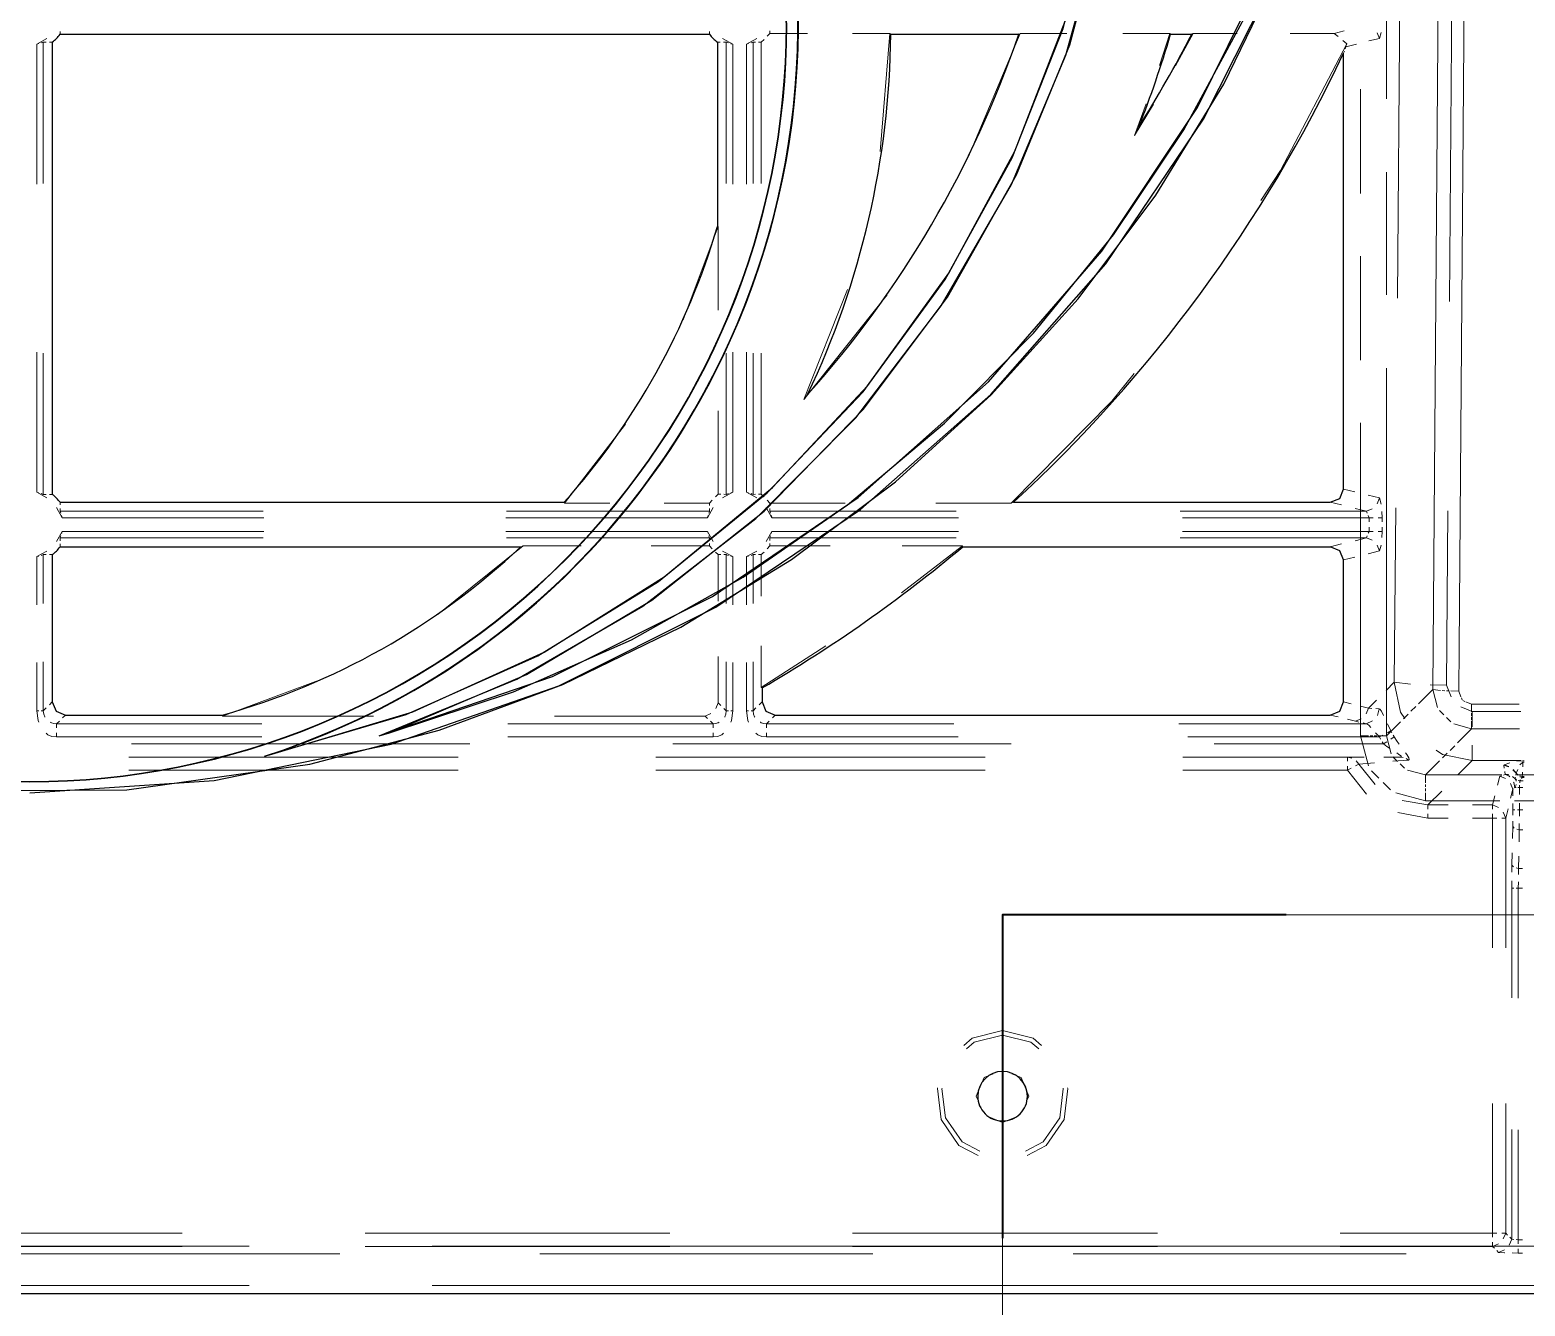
# Model space of a CAD drawing. Header units: millimetres. Extents: x 0 to 1989, y -338 to 950.
# Drawn here: x 422.1 to 535.8, y 121.1 to 218.2 of the extents above; entities that cross this region are included whole.
import ezdxf

# ---------------------------------------------------------------- set-up
doc = ezdxf.new("R2010")
doc.units = ezdxf.units.MM
for name, color, linetype in [('DETAIL', 8, 'Continuous'), ('FINE', 9, 'Continuous'), ('OUTLINE', 7, 'Continuous')]:
    doc.layers.add(name, color=color, linetype=linetype)

msp = doc.modelspace()

# ---------------------------------------------------------------- linework, layer by layer
at = {"layer": 'DETAIL', "lineweight": 25}
for p, q in [((423.76, 217.29), (423.76, 182.87)), ((424.35, 217.88), (473.77, 217.88)), ((474.36, 217.29), (474.36, 203.26)), ((487.56, 217.88), (497.29, 217.88)), ((508.84, 217.88), (510.45, 217.88)), ((522, 183.28), (522, 216.44)), ((424.35, 182.28), (462.71, 182.28)), ((496.9, 182.28), (520.99, 182.28)), ((424.35, 178.88), (459.4, 178.88)), ((493.03, 178.88), (520.99, 178.88)), ((522, 167.08), (522, 177.89)), ((477.76, 168.15), (477.76, 167.08)), ((424.76, 166.08), (436.7, 166.08)), ((478.76, 166.08), (520.99, 166.08)), ((448.62, 164.5), (449.41, 164.74)), ((439.92, 162.96), (440.46, 163.11)), ((67.81, 122.08), (1203.81, 122.08))]:
    msp.add_line(p, q, dxfattribs=at)
for points in [[(422.06, 160.16), (436.08, 161.11), (449.54, 163.86), (462.29, 168.3), (474.24, 174.29), (485.24, 181.73), (495.17, 190.47), (503.92, 200.41), (511.35, 211.41), (517.35, 223.35), (521.78, 236.11), (524.54, 249.56), (525.48, 263.58), (524.54, 277.6), (521.78, 291.06), (517.35, 303.82), (511.35, 315.76), (503.92, 326.76), (495.17, 336.69), (485.24, 345.44)], [(448.62, 164.5), (461.81, 169.01), (473.99, 175.1), (485.07, 182.63), (494.98, 191.44), (503.6, 201.38), (510.88, 212.31), (516.7, 224.08), (521, 236.52), (523.68, 249.5), (524.65, 262.87), (523.84, 276.46), (521.14, 290.14), (516.64, 303.33), (510.54, 315.51), (503.02, 326.6), (494.2, 336.5), (484.26, 345.13)], [(449.41, 164.74), (459.85, 169.17), (469.38, 174.83), (477.93, 181.59), (485.45, 189.32), (491.87, 197.89), (497.13, 207.19), (501.17, 217.07), (503.92, 227.42), (505.34, 238.11), (505.35, 249.01), (503.89, 259.99), (500.9, 270.93), (496.47, 281.37), (490.81, 290.9), (484.06, 299.45), (476.33, 306.97), (467.75, 313.39), (458.46, 318.65), (448.57, 322.69), (438.22, 325.45), (427.53, 326.86), (416.63, 326.87)], [(448.62, 164.5), (459.1, 168.82), (468.68, 174.38), (477.29, 181.05), (484.89, 188.7), (491.39, 197.21), (496.74, 206.45), (500.87, 216.29), (503.73, 226.61), (505.25, 237.29), (505.37, 248.18), (504.02, 259.17), (501.14, 270.14), (496.82, 280.62), (491.26, 290.2), (484.59, 298.82), (476.94, 306.41), (468.43, 312.91), (459.19, 318.26), (449.35, 322.4), (439.03, 325.26), (428.36, 326.77), (417.46, 326.89)], [(440.46, 163.11), (451.2, 166.34), (461.18, 170.87), (470.32, 176.59), (478.55, 183.39), (485.78, 191.13), (491.96, 199.7), (497, 208.99), (500.82, 218.87), (503.36, 229.23), (504.55, 239.94), (504.3, 250.9), (502.54, 261.98), (499.31, 272.73), (494.77, 282.7), (489.05, 291.84), (482.26, 300.07), (474.52, 307.3), (465.94, 313.48), (456.66, 318.52), (446.77, 322.34), (436.41, 324.89), (425.7, 326.07), (414.74, 325.82)], [(439.92, 162.96), (450.69, 166.12), (460.7, 170.59), (469.88, 176.25), (478.16, 182.99), (485.45, 190.68), (491.68, 199.22), (496.78, 208.47), (500.68, 218.33), (503.29, 228.67), (504.55, 239.39), (504.37, 250.35), (502.68, 261.45), (499.52, 272.21), (495.06, 282.23), (489.39, 291.41), (482.66, 299.68), (474.96, 306.97), (466.43, 313.2), (457.17, 318.31), (447.31, 322.2), (436.97, 324.81), (426.25, 326.07), (415.29, 325.89)], [(449.41, 164.74), (458.84, 167.85), (467.82, 171.81), (476.32, 176.57), (484.27, 182.08), (491.65, 188.29), (498.4, 195.15), (504.49, 202.61), (509.86, 210.62), (514.47, 219.13), (518.27, 228.09), (521.23, 237.46), (523.29, 247.17)], [(415.71, 160.31), (429.44, 160.39), (443.36, 162.35), (453.19, 164.93), (462.61, 168.42), (471.57, 172.76), (480.01, 177.92), (487.91, 183.83), (495.19, 190.46), (501.81, 197.74), (507.72, 205.63), (512.88, 214.08), (517.22, 223.03), (520.71, 232.45), (523.29, 242.28)], [(520.99, 182.28), (521.71, 182.57), (522, 183.28)], [(522, 177.89), (521.71, 178.59), (520.99, 178.88)], [(423.76, 178.29), (423.76, 167.08), (424.05, 166.38), (424.76, 166.08)], [(477.76, 167.08), (478.05, 166.38), (478.76, 166.08)], [(520.99, 166.08), (521.71, 166.38), (522, 167.08)]]:
    msp.add_lwpolyline(points, dxfattribs=at)
for points in [[(440.46, 163.11, 0.414212), (477.54, 236.98, 0.414213), (403.66, 274.06, 0.414214), (366.58, 200.18, 0.236853), (403.66, 163.11)], [(439.92, 162.96, 0.414215), (477.68, 236.45, 0.414215), (404.2, 274.21, 0.414213), (366.44, 200.72, 0.241885), (404.2, 162.96)], [(423.76, 217.29, 0.073393), (424.35, 217.88)], [(473.77, 217.88, 0.073451), (474.36, 217.29)], [(481.23, 190.48, 0.100907), (497.29, 217.88)], [(481.23, 190.48, 0.108615), (487.56, 217.88)], [(506.43, 210.83, 0.020606), (508.84, 217.88)], [(506.43, 210.83, 0.020395), (510.45, 217.88)], [(496.9, 182.28, 0.096807), (522, 216.44)], [(462.71, 182.28, 0.11144), (474.36, 203.26)], [(424.35, 182.28, 0.073289), (423.76, 182.87)], [(423.76, 178.29, 0.073393), (424.35, 178.88)], [(436.7, 166.08, 0.121297), (459.4, 178.88)], [(477.76, 168.15, 0.042303), (493.03, 178.88)]]:
    msp.add_lwpolyline(points, format="xyb", dxfattribs=at)
for points in [[(422.06, 276.16, 0.414214), (364.48, 218.58, 0.414214), (422.06, 161, 0.414214), (479.64, 218.58), (479.11, 226.35), (477.57, 233.81), (475.08, 240.9), (471.73, 247.55), (467.58, 253.68), (462.69, 259.22), (457.15, 264.1), (451.03, 268.25), (444.38, 271.61), (437.29, 274.09), (429.83, 275.63)], [(422.06, 276.13, 0.414214), (364.51, 218.58, 0.414212), (422.06, 161.03, 0.414215), (479.61, 218.58), (479.08, 226.35), (477.54, 233.81), (475.06, 240.89), (471.71, 247.53), (467.56, 253.66), (462.68, 259.2), (457.14, 264.08), (451.01, 268.23), (444.37, 271.58), (437.29, 274.06), (429.83, 275.6)], [(496.06, 138.97, 0.414205), (494.17, 137.08, 0.414239), (496.06, 135.2, 0.414222), (497.95, 137.08, 0.414188)]]:
    msp.add_lwpolyline(points, format="xyb", close=True, dxfattribs=at)
at = {"layer": 'FINE', "lineweight": 9}
for p, q in [((529.61, 272.2), (528.78, 168.02)), ((530.76, 167.9), (531.59, 272.09)), ((526.1, 197.79), (526.31, 224.34)), ((530.27, 224.11), (530.06, 197.56)), ((525.27, 222.3), (525.27, 212.98)), ((423.36, 217.56), (422.58, 217.14)), ((423.08, 217.29), (423.08, 206.53)), ((423.08, 217.29), (423.29, 217.29)), ((423.55, 217.29), (423.76, 217.29)), ((424.35, 218.1), (424.35, 217.88)), ((473.77, 217.88), (473.77, 218.1)), ((474.57, 217.29), (474.36, 217.29)), ((475.54, 217.14), (474.76, 217.56)), ((475.04, 217.29), (474.83, 217.29)), ((475.04, 206.53), (475.04, 217.29)), ((477.36, 217.56), (476.58, 217.14)), ((477.08, 217.29), (477.08, 206.53)), ((477.08, 217.29), (477.27, 217.29)), ((477.5, 217.29), (477.69, 217.29)), ((477.91, 217.48), (477.69, 217.29)), ((477.69, 217.29), (477.69, 206.53)), ((478.36, 217.95), (478.16, 217.73)), ((478.35, 218.14), (478.36, 217.95)), ((478.36, 217.95), (481.21, 217.95)), ((484.63, 217.95), (487.49, 217.95)), ((486.74, 208.97), (487.49, 217.95)), ((487.51, 217.93), (487.49, 217.95)), ((487.56, 217.88), (487.54, 217.91)), ((493.46, 208.57), (497.39, 217.95)), ((497.29, 217.88), (497.32, 217.91)), ((497.36, 217.93), (497.39, 217.95)), ((497.39, 217.95), (500.95, 217.95)), ((505.22, 217.95), (508.78, 217.95)), ((508, 215.5), (508.78, 217.95)), ((508.8, 217.93), (508.78, 217.95)), ((508.84, 217.88), (508.82, 217.91)), ((509.22, 215.49), (510.56, 217.95)), ((510.45, 217.88), (510.48, 217.91)), ((510.52, 217.93), (510.56, 217.95)), ((510.56, 217.95), (513.91, 217.95)), ((517.93, 217.95), (521.28, 217.95)), ((521.28, 217.95), (522.04, 218.14)), ((521.28, 217.95), (521.58, 217.71)), ((521.95, 217.41), (522.26, 217.16)), ((524.73, 217.57), (523.93, 217.37)), ((524.55, 218), (524.73, 217.57)), ((524.87, 218.02), (524.73, 217.57)), ((422.58, 217.14), (422.74, 217.17)), ((422.58, 206.48), (422.58, 217.14)), ((475.54, 217.14), (475.54, 206.48)), ((476.58, 217.14), (476.74, 217.17)), ((476.58, 206.48), (476.58, 217.14)), ((522.06, 216.59), (522, 216.44)), ((522.18, 216.93), (522.12, 216.78)), ((522.98, 217.13), (522.18, 216.93)), ((522.18, 216.93), (522.21, 217)), ((522.23, 217.09), (522.26, 217.16)), ((523.29, 213.71), (523.29, 205.77)), ((506.09, 210.17), (506.99, 212.58)), ((506.09, 210.17), (507.54, 212.57)), ((506.43, 210.83), (506.32, 210.62)), ((506.2, 210.38), (506.09, 210.17)), ((525.27, 207.38), (525.27, 198.06)), ((471.77, 196.16), (474.43, 203.25)), ((474.36, 203.26), (474.38, 203.26)), ((474.41, 203.25), (474.43, 203.25)), ((474.43, 203.25), (474.43, 196.88)), ((523.29, 201.01), (523.29, 193.08)), ((480.95, 190.08), (484.27, 198.46)), ((480.95, 190.08), (487.27, 198.06)), ((422.58, 183.03), (422.58, 193.69)), ((423.08, 193.63), (423.08, 182.87)), ((475.04, 182.87), (475.04, 193.63)), ((475.54, 193.69), (475.54, 183.03)), ((476.58, 183.03), (476.58, 193.69)), ((477.08, 193.63), (477.08, 182.87)), ((477.69, 193.63), (477.69, 182.88)), ((525.27, 192.47), (525.27, 164.51)), ((480.95, 190.08), (481.04, 190.2)), ((481.14, 190.36), (481.23, 190.48)), ((474.43, 189.24), (474.43, 182.88)), ((462.74, 182.21), (467.36, 188.22)), ((523.29, 188.32), (523.29, 164.51)), ((522, 183.28), (522.85, 183.06)), ((422.58, 183.03), (423.36, 182.6)), ((423.29, 182.87), (423.08, 182.87)), ((423.76, 182.87), (423.55, 182.87)), ((424.35, 182.07), (424.35, 182.28)), ((462.71, 182.28), (462.72, 182.26)), ((462.73, 182.23), (462.74, 182.21)), ((462.74, 182.21), (466.19, 182.21)), ((473.77, 182.21), (473.96, 182.44)), ((474.21, 182.69), (474.43, 182.88)), ((474.43, 182.88), (474.62, 182.88)), ((474.76, 182.6), (475.54, 183.03)), ((474.85, 182.88), (475.04, 182.87)), ((475.54, 183.03), (475.38, 182.99)), ((476.58, 183.03), (477.36, 182.6)), ((477.27, 182.88), (477.08, 182.87)), ((477.69, 182.88), (477.5, 182.88)), ((477.69, 182.88), (477.91, 182.69)), ((478.16, 182.44), (478.36, 182.21)), ((478.35, 182.02), (478.36, 182.21)), ((478.36, 182.21), (484.09, 182.21)), ((490.98, 182.21), (496.72, 182.21)), ((496.77, 182.23), (496.72, 182.21)), ((496.9, 182.28), (496.84, 182.26)), ((521.85, 182.07), (520.99, 182.28)), ((523.88, 182.81), (524.73, 182.6)), ((524.73, 182.6), (524.55, 182.16)), ((524.73, 182.6), (524.87, 182.14)), ((424.08, 181.88), (424.51, 181.1)), ((424.35, 181.6), (424.35, 181.81)), ((424.35, 181.6), (439.8, 181.6)), ((424.51, 181.1), (424.47, 181.26)), ((439.85, 181.1), (424.51, 181.1)), ((473.61, 181.1), (458.27, 181.1)), ((458.33, 181.6), (473.77, 181.6)), ((473.61, 181.1), (474.04, 181.88)), ((473.77, 181.79), (473.77, 181.6)), ((478.08, 181.88), (478.51, 181.1)), ((478.35, 181.6), (478.35, 181.79)), ((478.35, 181.6), (492.54, 181.6)), ((478.51, 181.1), (478.47, 181.26)), ((492.7, 181.1), (478.51, 181.1)), ((509.56, 181.6), (523.74, 181.6)), ((523.94, 181.1), (509.74, 181.1)), ((523.74, 181.6), (522.88, 181.81)), ((524.18, 181.78), (523.74, 181.6)), ((523.8, 181.44), (523.74, 181.6)), ((523.94, 181.1), (523.88, 181.26)), ((524.25, 181.1), (523.94, 181.1)), ((523.94, 180.78), (523.94, 181.1)), ((524.93, 181.1), (524.62, 181.1)), ((524.9, 181.57), (524.93, 181.1)), ((524.93, 181.1), (524.93, 180.78)), ((529.93, 181.63), (529.83, 168.35)), ((424.51, 180.06), (424.08, 179.28)), ((424.51, 180.06), (439.85, 180.06)), ((458.27, 180.06), (473.61, 180.06)), ((473.61, 180.06), (473.65, 179.91)), ((474.04, 179.28), (473.61, 180.06)), ((478.51, 180.06), (478.08, 179.28)), ((478.51, 180.06), (492.7, 180.06)), ((509.74, 180.06), (523.94, 180.06)), ((523.88, 179.91), (523.94, 180.06)), ((523.94, 180.06), (523.94, 180.39)), ((524.25, 180.06), (523.94, 180.06)), ((524.93, 180.06), (524.62, 180.06)), ((524.93, 180.06), (524.9, 179.59)), ((524.93, 180.39), (524.93, 180.06)), ((439.8, 179.56), (424.35, 179.56)), ((424.35, 179.56), (424.35, 179.35)), ((424.35, 179.1), (424.35, 178.88)), ((453.12, 173.76), (459.58, 178.95)), ((473.77, 179.56), (458.33, 179.56)), ((459.4, 178.88), (459.46, 178.91)), ((459.52, 178.93), (459.58, 178.95)), ((459.58, 178.95), (464.01, 178.95)), ((469.33, 178.95), (473.77, 178.95)), ((473.77, 179.37), (473.77, 179.56)), ((473.77, 178.95), (473.77, 179.14)), ((473.96, 178.73), (473.77, 178.95)), ((478.36, 178.95), (478.16, 178.73)), ((492.54, 179.56), (478.35, 179.56)), ((478.35, 179.56), (478.35, 179.37)), ((478.35, 179.14), (478.36, 178.95)), ((478.36, 178.95), (482.93, 178.95)), ((488.36, 175.39), (493, 178.95)), ((488.43, 178.95), (493, 178.95)), ((493.01, 178.93), (493, 178.95)), ((493.03, 178.88), (493.02, 178.91)), ((523.74, 179.56), (509.56, 179.56)), ((520.99, 178.88), (521.85, 179.1)), ((522.88, 179.35), (523.74, 179.56)), ((523.74, 179.56), (523.8, 179.72)), ((523.74, 179.56), (524.18, 179.38)), ((524.55, 179), (524.73, 178.57)), ((524.87, 179.02), (524.73, 178.57)), ((423.36, 178.56), (422.58, 178.14)), ((422.58, 174.47), (422.58, 178.14)), ((423.08, 178.29), (423.29, 178.29)), ((423.08, 178.29), (423.08, 174.57)), ((423.55, 178.29), (423.76, 178.29)), ((474.43, 178.29), (474.21, 178.48)), ((474.43, 178.29), (474.43, 174.76)), ((474.62, 178.29), (474.43, 178.29)), ((475.54, 178.14), (474.76, 178.56)), ((475.04, 178.29), (474.85, 178.29)), ((475.04, 174.57), (475.04, 178.29)), ((475.54, 178.14), (475.54, 174.47)), ((477.36, 178.56), (476.58, 178.14)), ((476.58, 174.47), (476.58, 178.14)), ((477.08, 178.29), (477.08, 174.57)), ((477.08, 178.29), (477.27, 178.29)), ((477.5, 178.29), (477.69, 178.29)), ((477.91, 178.48), (477.69, 178.29)), ((477.69, 178.29), (477.69, 175.13)), ((522.85, 178.1), (522, 177.89)), ((524.73, 178.57), (523.88, 178.35)), ((477.69, 168.19), (482.62, 171.35)), ((477.69, 171.34), (477.69, 168.19)), ((422.58, 166.4), (422.58, 170.07)), ((423.08, 170.12), (423.08, 166.4)), ((474.43, 170.54), (474.43, 167.01)), ((475.04, 166.4), (475.04, 170.12)), ((475.54, 170.07), (475.54, 166.4)), ((477.08, 170.12), (477.08, 166.4)), ((436.71, 166.01), (444.48, 168.88)), ((525.86, 168.58), (527.1, 168.44)), ((528.58, 168.39), (529.83, 168.35)), ((529.83, 168.35), (530.18, 167.47)), ((477.71, 168.17), (477.69, 168.19)), ((477.76, 168.15), (477.74, 168.16)), ((523.9, 166.61), (524.51, 167.22)), ((528.78, 168.02), (527.71, 166.94)), ((529.38, 167.95), (528.78, 168.02)), ((528.78, 168.02), (529.15, 166.66)), ((529.71, 167.93), (529.5, 167.94)), ((530.03, 167.92), (529.83, 167.93)), ((530.76, 167.9), (530.15, 167.92)), ((530.93, 167.47), (530.76, 167.9)), ((531.03, 167.24), (530.97, 167.39)), ((422.58, 166.4), (422.73, 166.4)), ((423.08, 166.4), (423.29, 166.62)), ((423.55, 166.87), (423.76, 167.08)), ((424.76, 166.08), (424.55, 165.88)), ((436.7, 166.06), (436.7, 166.08)), ((473.87, 166.2), (473.43, 166.01)), ((474.43, 167.01), (474.25, 166.57)), ((474.43, 167.01), (474.62, 166.82)), ((474.85, 166.59), (475.04, 166.4)), ((475.39, 166.4), (475.54, 166.4)), ((476.58, 166.4), (476.73, 166.4)), ((477.08, 166.4), (477.29, 166.62)), ((477.55, 166.87), (477.76, 167.08)), ((478.76, 166.08), (478.55, 165.88)), ((521.59, 165.94), (520.99, 166.08)), ((522, 167.08), (522.59, 166.93)), ((523.3, 166.76), (523.9, 166.61)), ((523.9, 166.61), (523.71, 166.17)), ((523.9, 166.61), (524.15, 166.59)), ((524.71, 166.55), (524.57, 166.06)), ((526.92, 166.16), (526.56, 165.8)), ((527.49, 166.73), (527.13, 166.37)), ((529.29, 166.43), (529.63, 166.09)), ((530.91, 166.72), (531.79, 166.35)), ((531.23, 167.12), (531.08, 167.18)), ((531.74, 166.91), (531.31, 167.08)), ((531.74, 166.91), (531.74, 166.33)), ((535.37, 166.91), (531.74, 166.91)), ((531.74, 166.22), (531.74, 166.03)), ((531.79, 165.19), (531.79, 166.35)), ((531.79, 166.35), (535.48, 166.35)), ((424.3, 165.63), (424.09, 165.42)), ((424.09, 165.42), (439.7, 165.42)), ((436.71, 166.01), (436.71, 166.04)), ((436.71, 166.01), (448.19, 166.01)), ((458.42, 165.42), (474.03, 165.42)), ((461.96, 166.01), (473.43, 166.01)), ((473.62, 165.83), (473.43, 166.01)), ((474.03, 165.42), (473.84, 165.61)), ((478.3, 165.63), (478.09, 165.42)), ((478.09, 165.42), (492.36, 165.42)), ((509.47, 165.42), (523.73, 165.42)), ((522.91, 165.61), (522.31, 165.76)), ((523.34, 165.79), (522.91, 165.61)), ((523.16, 165.55), (522.91, 165.61)), ((523.73, 165.42), (523.48, 165.48)), ((524.2, 165.64), (523.73, 165.42)), ((526.34, 165.58), (525.27, 164.51)), ((525.33, 165.41), (525.6, 164.87)), ((529.82, 165.89), (530.16, 165.56)), ((530.39, 165.42), (531.74, 165.04)), ((530.67, 163.97), (531.74, 165.04)), ((531.74, 165.91), (531.74, 165.72)), ((531.74, 165.61), (531.74, 165.04)), ((531.74, 165.04), (535.38, 165.04)), ((424.09, 164.73), (424.09, 164.42)), ((429.78, 163.89), (455.53, 163.89)), ((474.03, 164.42), (458.42, 164.42)), ((470.97, 163.89), (496.72, 163.89)), ((474.03, 164.42), (474.03, 164.73)), ((478.09, 164.42), (478.09, 164.73)), ((492.67, 164.42), (478.09, 164.42)), ((524.73, 164.42), (510.15, 164.42)), ((512.16, 163.89), (525.04, 163.89)), ((523.29, 164.51), (523.9, 164.51)), ((523.29, 164.51), (523.9, 162.23)), ((524.02, 164.51), (524.22, 164.51)), ((524.34, 164.51), (524.54, 164.51)), ((524.73, 164.42), (524.42, 164.74)), ((524.66, 164.51), (525.27, 164.51)), ((525, 164.56), (524.73, 164.42)), ((524.82, 164.25), (524.73, 164.42)), ((525.04, 163.89), (524.94, 164.05)), ((525.29, 164.05), (525.04, 163.89)), ((525.62, 163.13), (525.27, 164.51)), ((525.6, 164.87), (525.33, 164.73)), ((525.6, 164.87), (525.68, 164.73)), ((525.86, 164.42), (525.6, 164.25)), ((525.78, 164.56), (525.86, 164.42)), ((429.58, 162.89), (454.64, 162.89)), ((469.68, 162.89), (494.74, 162.89)), ((509.78, 162.89), (522.31, 162.89)), ((522.62, 162.8), (522.31, 162.89)), ((522.31, 162.89), (523.56, 162.89)), ((525.07, 162.89), (526.33, 162.89)), ((526.1, 162.56), (525.76, 162.9)), ((526.53, 162.85), (526.33, 162.89)), ((526.93, 162.66), (526.75, 162.77)), ((529.53, 162.82), (529.88, 163.18)), ((530.1, 163.39), (530.46, 163.75)), ((531.79, 162.62), (531.79, 163.79)), ((454.64, 161.89), (429.58, 161.89)), ((494.74, 161.89), (469.68, 161.89)), ((522.31, 161.89), (509.78, 161.89)), ((522.31, 161.89), (522.31, 162.2)), ((522.58, 162.03), (522.31, 161.89)), ((523.75, 160.07), (522.31, 161.89)), ((523.17, 162.35), (522.9, 162.21)), ((523.17, 162.35), (522.95, 162.59)), ((524.35, 162.46), (523.17, 162.35)), ((523.17, 162.35), (524.41, 160.79)), ((524.13, 161.84), (524.69, 161.29)), ((526.93, 162.66), (525.75, 162.58)), ((526.63, 162.03), (526.3, 162.36)), ((528.24, 161.54), (526.87, 161.89)), ((528.24, 161.54), (529.31, 162.61)), ((528.24, 160.93), (528.24, 161.54)), ((534.03, 161.54), (528.24, 161.54)), ((531.79, 162.62), (530.73, 161.56)), ((535.48, 162.62), (531.79, 162.62)), ((534.17, 161.52), (534.3, 161.57)), ((534.2, 162.26), (534.21, 162.27)), ((534.2, 162.26), (534.55, 162.15)), ((534.23, 162.04), (534.2, 162.26)), ((534.22, 162.28), (534.23, 162.29)), ((534.23, 162.29), (534.66, 162.46)), ((534.23, 162.29), (534.57, 162.18)), ((534.3, 161.57), (534.27, 161.78)), ((534.89, 161.92), (535.12, 161.65)), ((534.91, 161.94), (535.13, 161.66)), ((535.12, 161.65), (535.1, 161.52)), ((535.24, 161.51), (535.12, 161.65)), ((535.13, 161.65), (535.12, 161.65)), ((535.25, 161.95), (535.13, 161.66)), ((535.13, 161.66), (535.25, 161.54)), ((535.13, 161.66), (535.13, 161.66)), ((537.11, 161.54), (535.18, 161.54)), ((535.19, 162.57), (535.65, 162.61)), ((535.65, 162.49), (535.4, 162.29)), ((535.65, 162.49), (535.63, 162.15)), ((535.65, 162.61), (535.65, 162.58)), ((535.65, 162.61), (535.75, 162.61)), ((535.65, 162.53), (535.65, 162.49)), ((535.75, 162.49), (535.65, 162.49)), ((525.02, 160.95), (525.58, 160.4)), ((528.24, 160.61), (528.24, 160.81)), ((528.24, 160.28), (528.24, 160.49)), ((533.88, 161.43), (534.32, 161.25)), ((534.7, 160.88), (534.88, 160.44)), ((534.88, 160.44), (534.71, 159.76)), ((534.93, 160.48), (534.88, 160.44)), ((534.88, 159.94), (534.88, 160.44)), ((535.03, 160.58), (534.98, 160.54)), ((535.14, 160.58), (535.03, 160.58)), ((535.07, 161.37), (535.04, 161.25)), ((535.15, 161.17), (535.04, 161.25)), ((535.38, 160.58), (535.27, 160.58)), ((535.41, 161.08), (535.29, 161.11)), ((535.39, 160.74), (535.38, 160.58)), ((535.65, 160.58), (535.38, 160.58)), ((535.38, 160.58), (535.38, 160.04)), ((535.41, 161.08), (535.4, 160.92)), ((535.58, 161.34), (535.41, 161.39)), ((535.47, 161.16), (535.41, 161.08)), ((535.41, 161.08), (535.66, 161.08)), ((535.42, 161.45), (535.58, 161.4)), ((535.58, 161.34), (535.53, 161.26)), ((535.58, 161.38), (535.58, 161.4)), ((535.58, 161.34), (535.58, 161.36)), ((535.73, 161.34), (535.58, 161.34)), ((525.97, 160.16), (528.24, 159.56)), ((526.45, 159.59), (528.41, 159.24)), ((528.24, 159.56), (528.24, 160.16)), ((528.24, 159.56), (533.88, 159.56)), ((529.47, 160.3), (528.41, 159.24)), ((533.34, 159.24), (533.51, 159.93)), ((534.88, 158.86), (534.88, 159.35)), ((535, 159.56), (536.88, 159.56)), ((535.38, 159.39), (535.38, 158.86)), ((528.41, 158.25), (526.13, 158.66)), ((528.41, 158.93), (528.41, 159.24)), ((528.41, 159.24), (529.95, 159.24)), ((528.41, 158.25), (528.41, 158.56)), ((529.95, 158.25), (528.41, 158.25)), ((531.8, 159.24), (533.34, 159.24)), ((533.34, 158.25), (531.8, 158.25)), ((533.34, 159.24), (533.78, 159.06)), ((533.34, 158.93), (533.34, 159.24)), ((533.34, 158.25), (533.34, 158.56)), ((533.34, 158.25), (533.65, 158.25)), ((533.34, 148.38), (533.34, 158.25)), ((534.15, 158.69), (534.34, 158.25)), ((534.51, 158.94), (534.34, 158.25)), ((534.34, 158.25), (534.34, 148.38)), ((534.88, 158.46), (534.88, 158.86)), ((535.38, 158.86), (535.22, 158.86)), ((535.38, 158.86), (535.65, 158.86)), ((535.38, 158.86), (535.38, 158.39)), ((534.85, 156.69), (534.87, 157.61)), ((534.87, 157.61), (534.87, 158)), ((534.87, 157.61), (534.99, 157.47)), ((535.19, 157.39), (535.37, 157.36)), ((535.37, 157.82), (535.37, 157.36)), ((534.81, 154.67), (534.83, 155.59)), ((534.8, 154.12), (534.81, 154.67)), ((534.81, 154.67), (534.93, 154.53)), ((535.13, 154.46), (535.31, 154.42)), ((535.31, 154.42), (535.3, 153.95)), ((534.79, 152.92), (534.8, 153.46)), ((534.79, 144.57), (534.79, 152.92)), ((535.14, 152.92), (535.29, 152.92)), ((535.3, 153.39), (535.29, 152.92)), ((535.62, 152.92), (535.29, 152.92)), ((535.29, 152.92), (535.29, 144.55)), ((533.34, 126.66), (533.34, 136.53)), ((534.34, 136.53), (534.34, 126.66)), ((496.06, 135.08), (494.88, 135.57)), ((497.24, 135.57), (496.06, 135.08)), ((534.79, 126.2), (534.79, 134.55)), ((535.29, 134.52), (535.29, 126.15)), ((410.47, 126.66), (433.65, 126.66)), ((447.56, 126.66), (470.74, 126.66)), ((484.65, 126.66), (507.84, 126.66)), ((521.75, 126.66), (533.34, 126.66)), ((533.34, 126.66), (533.65, 126.66)), ((533.34, 126.35), (533.34, 126.66)), ((534.15, 126.22), (534.34, 126.66)), ((534.34, 126.66), (534.48, 126.52)), ((534.65, 126.35), (534.79, 126.2)), ((433.65, 125.66), (410.47, 125.66)), ((415.57, 125.68), (438.75, 125.68)), ((470.74, 125.66), (447.56, 125.66)), ((452.66, 125.68), (591.76, 125.68)), ((507.84, 125.66), (484.65, 125.66)), ((533.34, 125.66), (521.75, 125.66)), ((533.34, 125.66), (533.78, 125.84)), ((533.48, 125.52), (533.34, 125.66)), ((533.79, 125.2), (533.65, 125.35)), ((534.24, 125.39), (533.79, 125.2)), ((534.79, 126.2), (534.61, 125.76)), ((534.79, 126.2), (534.95, 126.19)), ((535.29, 125.15), (534.82, 125.16)), ((535.14, 126.17), (535.29, 126.15)), ((535.29, 126.15), (535.29, 125.84)), ((535.29, 126.15), (535.62, 126.15)), ((535.62, 125.15), (535.29, 125.15)), ((420.27, 125.08), (445.63, 125.08)), ((460.85, 125.08), (486.2, 125.08)), ((501.42, 125.08), (526.77, 125.08)), ((438.75, 122.68), (415.57, 122.68)), ((591.76, 122.68), (452.66, 122.68))]:
    msp.add_line(p, q, dxfattribs=at)
for points in [[(560.81, 223.52), (560.81, 150.88), (496.06, 150.88), (496.06, 77.08)], [(422.92, 217.23), (423.01, 217.26), (423.07, 217.29), (423.08, 217.29)], [(475.04, 217.29), (475.07, 217.28), (475.15, 217.25), (475.2, 217.23)], [(476.92, 217.23), (477.01, 217.26), (477.07, 217.29), (477.08, 217.29)], [(475.38, 217.18), (475.42, 217.16), (475.54, 217.14)], [(515.71, 205.24), (517.2, 207.52), (522.26, 217.16)], [(496.72, 182.21), (504.37, 189.96), (506.08, 192.07)], [(422.74, 182.99), (422.7, 183), (422.58, 183.03)], [(423.08, 182.87), (423.05, 182.89), (422.97, 182.91), (422.92, 182.93)], [(470.32, 182.21), (473.77, 182.21), (473.77, 182.02)], [(475.2, 182.93), (475.11, 182.9), (475.05, 182.88), (475.04, 182.87)], [(476.74, 182.99), (476.7, 183), (476.58, 183.03)], [(477.08, 182.87), (477.05, 182.89), (476.97, 182.91), (476.92, 182.93)], [(424.41, 181.44), (424.38, 181.53), (424.36, 181.59), (424.35, 181.6)], [(473.65, 181.26), (473.64, 181.22), (473.61, 181.1)], [(473.77, 181.6), (473.76, 181.57), (473.73, 181.49), (473.71, 181.44)], [(478.41, 181.44), (478.38, 181.53), (478.36, 181.59), (478.35, 181.6)], [(525.25, 167.96), (525.86, 168.58), (525.97, 181.85)], [(424.47, 179.91), (424.48, 179.95), (424.51, 180.06)], [(478.47, 179.91), (478.48, 179.95), (478.51, 180.06)], [(424.35, 179.56), (424.36, 179.6), (424.39, 179.67), (424.41, 179.72)], [(473.71, 179.72), (473.74, 179.63), (473.77, 179.57), (473.77, 179.56)], [(478.35, 179.56), (478.36, 179.6), (478.39, 179.67), (478.41, 179.72)], [(422.58, 178.14), (422.7, 178.16), (422.74, 178.18)], [(422.92, 178.23), (422.98, 178.25), (423.06, 178.28), (423.08, 178.29)], [(475.04, 178.29), (475.06, 178.28), (475.12, 178.26), (475.2, 178.23)], [(475.38, 178.17), (475.54, 178.14), (475.54, 178.14)], [(476.58, 178.14), (476.7, 178.16), (476.74, 178.18)], [(476.92, 178.23), (476.98, 178.25), (477.06, 178.28), (477.08, 178.29)], [(476.73, 165.55), (476.68, 165.68), (476.58, 166.4), (476.58, 170.07)], [(526.65, 165.83), (526.33, 166.31), (525.86, 168.58)], [(422.73, 165.55), (422.68, 165.68), (422.58, 166.4)], [(422.92, 166.4), (422.92, 166.4), (423.08, 166.4)], [(423.2, 165.93), (423.19, 165.95), (423.11, 166.16), (423.08, 166.4)], [(475.04, 166.4), (475.01, 166.16), (474.93, 165.95), (474.92, 165.93)], [(475.04, 166.4), (475.09, 166.4), (475.2, 166.4), (475.2, 166.4)], [(475.54, 166.4), (475.44, 165.68), (475.39, 165.55)], [(476.92, 166.4), (476.92, 166.4), (477.03, 166.4), (477.08, 166.4)], [(477.08, 166.4), (477.11, 166.16), (477.19, 165.95), (477.2, 165.93)], [(524.46, 166.57), (524.71, 166.55), (524.75, 166.54), (524.88, 166.38), (525.03, 166.06)], [(424.09, 165.42), (423.89, 165.44), (423.7, 165.5), (423.66, 165.52), (423.62, 165.53)], [(424.09, 165.42), (424.09, 165.33), (424.09, 165.12), (424.09, 165.11)], [(474.5, 165.53), (474.49, 165.53), (474.42, 165.5), (474.42, 165.49), (474.42, 165.49), (474.41, 165.49), (474.41, 165.49), (474.4, 165.49), (474.37, 165.48), (474.33, 165.46), (474.23, 165.44), (474.03, 165.42)], [(474.03, 165.11), (474.03, 165.12), (474.03, 165.33), (474.03, 165.42)], [(477.62, 165.53), (477.63, 165.53), (477.7, 165.5), (477.89, 165.44), (478.09, 165.42)], [(478.09, 165.11), (478.09, 165.12), (478.09, 165.33), (478.09, 165.42)], [(524.07, 165.14), (523.91, 165.31), (523.77, 165.41), (523.73, 165.42)], [(439.7, 164.42), (424.09, 164.42), (423.74, 164.46), (423.43, 164.59), (423.29, 164.7)], [(474.83, 164.7), (474.69, 164.59), (474.38, 164.46), (474.03, 164.42)], [(478.09, 164.42), (477.74, 164.46), (477.43, 164.59), (477.29, 164.7)], [(525.49, 163.56), (525.3, 163.69), (525.04, 163.89)], [(525.86, 164.42), (526.09, 164.08), (526.24, 163.86)], [(522.31, 162.57), (522.31, 162.59), (522.31, 162.89)], [(526.33, 162.89), (526.39, 162.89), (526.4, 162.91), (526.39, 162.95), (526.36, 162.98), (526.17, 163.12), (526.04, 163.2)], [(526.72, 163.21), (526.82, 163.08), (526.97, 162.84), (527, 162.71), (526.93, 162.66)], [(531.79, 162.62), (529.53, 163.09), (529.05, 163.42)], [(534.3, 161.57), (534.57, 161.46), (534.66, 161.38)], [(534.3, 161.57), (534.51, 161.55), (534.56, 161.53)], [(535.61, 161.74), (535.58, 161.4), (535.73, 161.4)], [(533.71, 160.75), (533.88, 161.43), (534.01, 161.47)], [(534.84, 161.41), (534.89, 161.38), (535.04, 161.25)], [(534.93, 160.98), (534.95, 160.94), (535.03, 160.58)], [(535.12, 160.79), (535.12, 160.78), (535.03, 160.58)], [(535.04, 161.25), (535.12, 161.13), (535.14, 161.05)], [(534.03, 158.25), (534.03, 158.25), (534.34, 158.25)], [(535.04, 158.86), (535.03, 158.86), (534.88, 158.86)], [(535.64, 157.36), (535.37, 157.36), (535.35, 156.44)], [(535.33, 155.34), (535.31, 154.42), (535.62, 154.42)], [(534.79, 152.92), (534.95, 152.92), (534.95, 152.92)], [(496.06, 142.08), (493.74, 141.51), (493.1, 140.95)], [(496.06, 141.73), (493.9, 141.2), (493.31, 140.68)], [(499.02, 140.95), (498.38, 141.51), (496.06, 142.08)], [(498.81, 140.68), (498.22, 141.2), (496.06, 141.73)], [(494.16, 136.85), (494.06, 137.08), (494.65, 138.5), (495.35, 138.79)], [(496.77, 138.79), (497.47, 138.5), (498.06, 137.08), (497.96, 136.85)], [(491.11, 137.73), (491.1, 137.68), (491.39, 135.31), (492.74, 133.34), (494.2, 132.57)], [(491.46, 137.69), (491.44, 137.64), (491.71, 135.43), (492.98, 133.6), (494.33, 132.89)], [(497.79, 132.89), (499.14, 133.6), (500.41, 135.43), (500.68, 137.64), (500.66, 137.69)], [(497.92, 132.57), (499.38, 133.34), (500.74, 135.31), (501.02, 137.68), (501.01, 137.73)], [(534.03, 126.66), (534.03, 126.66), (534.34, 126.66)], [(533.34, 125.66), (533.34, 125.96), (533.34, 125.97)], [(534.26, 125.17), (534.25, 125.17), (533.79, 125.2)], [(535.29, 125.47), (535.29, 125.46), (535.29, 125.15)]]:
    msp.add_lwpolyline(points, dxfattribs=at)
at = {"layer": 'OUTLINE', "lineweight": 40}
msp.add_lwpolyline([(517.64, 150.88), (496.06, 150.88), (496.06, 126.28)], dxfattribs=at)

doc.saveas('drawing.dxf')
